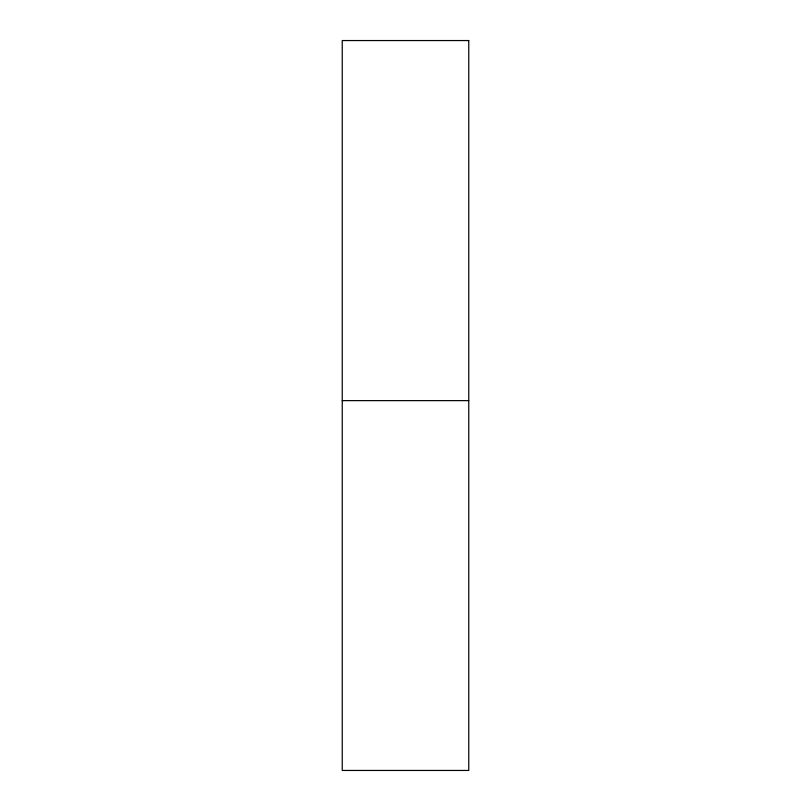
<?xml version="1.0" encoding="UTF-8"?>
<svg xmlns="http://www.w3.org/2000/svg" width="811" height="811" viewBox="0 0 811 811"><rect width="100%" height="100%" fill="white"/><g stroke="black" fill="none" stroke-linecap="round" stroke-linejoin="round"><path stroke-width="1.22" d="M342.242 400.634L468.758 400.634M468.758 40.55L342.242 40.55L342.242 770.45L468.758 770.45L468.758 40.55"/></g></svg>
